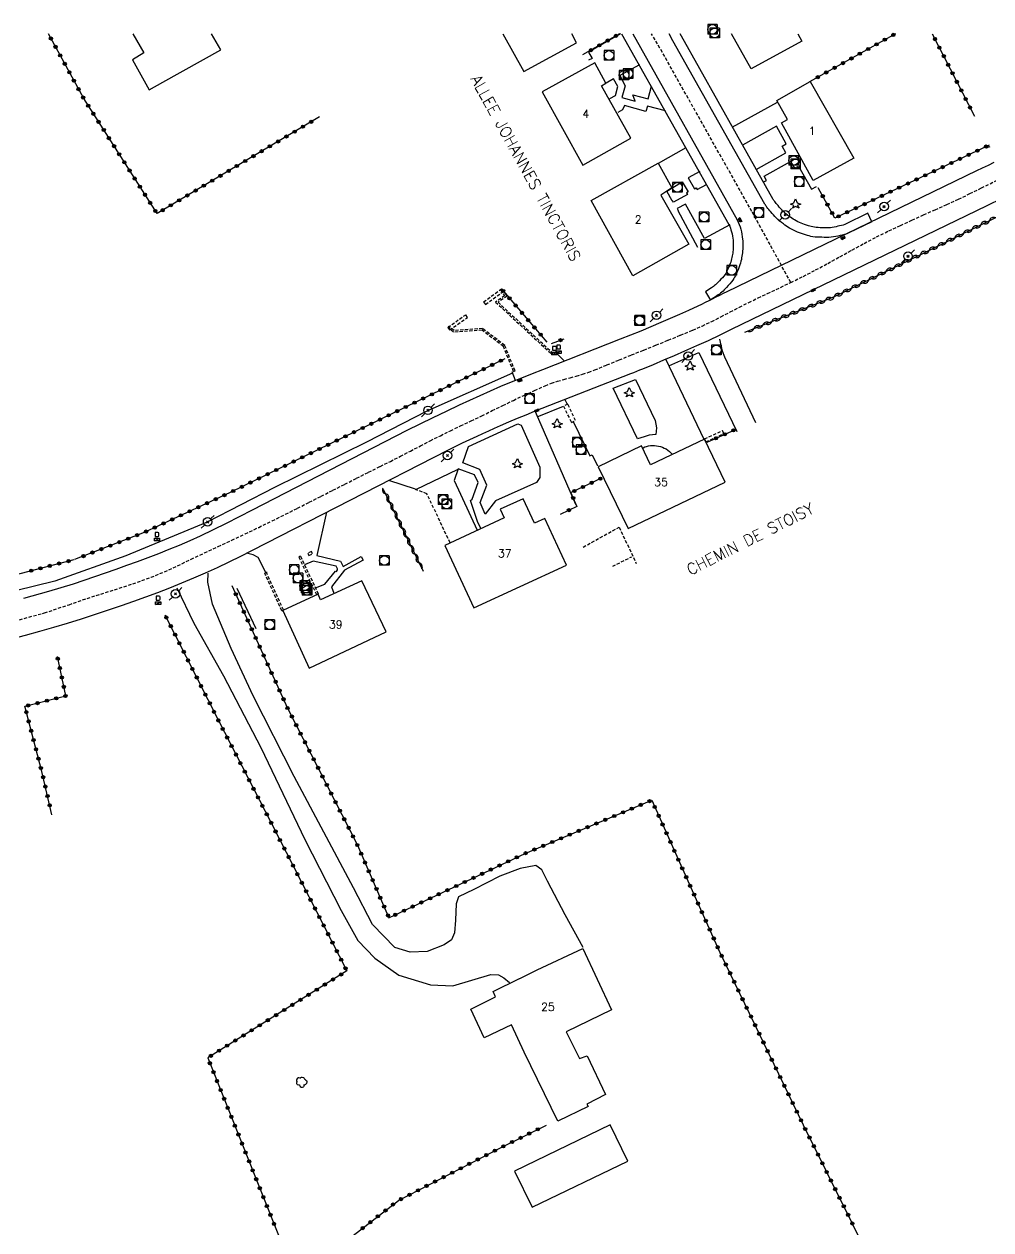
# Model space of a CAD drawing. Header units: millimetres. Extents: x 147000 to 148000, y 141000 to 142001.
# Drawn here: x 147104.3 to 147255.3, y 141813.2 to 142001.5 of the extents above; entities that cross this region are included whole.
import ezdxf
from ezdxf.enums import TextEntityAlignment as Align

# ---------------------------------------------------------------- set-up
doc = ezdxf.new("R2010")
doc.units = ezdxf.units.MM
doc.linetypes.add('DASHED', pattern=[0.75, 0.5, -0.25])
doc.layers.get('0').update_dxf_attribs({"linetype": 'CONTINUOUS'})
for name, color, linetype in [('W0001', 6, 'DASHED'), ('W0008', 7, 'CONTINUOUS'), ('W0014', 7, 'CONTINUOUS'), ('W0017', 7, 'CONTINUOUS'), ('W0101', 7, 'CONTINUOUS'), ('W0104', 1, 'CONTINUOUS'), ('W0112', 1, 'DASHED'), ('W0214', 2, 'CONTINUOUS'), ('W0300', 7, 'CONTINUOUS'), ('W0303', 7, 'CONTINUOUS'), ('W0310', 3, 'CONTINUOUS'), ('W0322', 7, 'CONTINUOUS'), ('W0323', 7, 'CONTINUOUS'), ('W0401', 7, 'CONTINUOUS'), ('W0420', 7, 'CONTINUOUS'), ('W0438', 7, 'CONTINUOUS'), ('W0473', 7, 'CONTINUOUS'), ('W0989', 7, 'CONTINUOUS'), ('W0991', 7, 'CONTINUOUS')]:
    doc.layers.add(name, color=color, linetype=linetype)
doc.styles.get("Standard").update_dxf_attribs({"font": 'romans.shx', "width": 0.85})

# ---------------------------------------------------------------- blocks, each defined once
blk = doc.blocks.new('T473')
for p, q in [((-0.166667, 0.166667), (0.166667, -0.166667)), ((-0.166667, -0.166667), (0.166667, 0.166667)), ((0.500001, 0.500001), (1.000002, 1.000002)), ((-1.000002, -1.000002), (-0.500001, -0.500001))]:
    blk.add_line(p, q)
blk.add_ellipse((0, 0), major_axis=(0.471405, 0.471405), ratio=1, start_param=5.4977871438, end_param=11.780972451)
blk = doc.blocks.new('T401')
for p, q in [((-0.3, 0.3), (0, 0.3)), ((-0.3, -0.25), (-0.3, 0.3)), ((-0.3, 0.15), (0, 0.15)), ((-0.3, 0), (0, 0)), ((0, 0.3), (0, -0.25)), ((-0.3, -0.15), (0, -0.15)), ((-0.3, -0.25), (-0.3, -0.3)), ((-0.3, -0.3), (0, -0.3)), ((0, -0.3), (0, -0.25))]:
    blk.add_line(p, q)
blk = doc.blocks.new('T420')
for p, q in [((0.75, 0.75), (-0.75, 0.75)), ((-0.75, 0.75), (-0.75, -0.75)), ((0.75, 0.75), (0.75, -0.75)), ((0.75, -0.75), (-0.75, -0.75))]:
    blk.add_line(p, q)
blk.add_ellipse((0, 0), major_axis=(-0.53, 0.53), ratio=1, start_param=3.926991, end_param=10.210176)
blk = doc.blocks.new('T303')
for p, q in [((-0.77, 0), (-0.28, 0.21)), ((-0.28, -0.21), (-0.77, 0)), ((-0.28, 0.21), (0, 0.83)), ((0, 0.83), (0.28, 0.21)), ((0.28, 0.21), (0.83, 0)), ((0.83, 0), (0.28, -0.21)), ((-0.49, -0.63), (-0.28, -0.21)), ((0, -0.35), (-0.49, -0.63)), ((0.56, -0.63), (0, -0.35)), ((0.28, -0.21), (0.56, -0.63))]:
    blk.add_line(p, q)
blk = doc.blocks.new('T438')
for p, q in [((-0.4, 0.2), (0.4, 0.2)), ((-0.4, -0.2), (-0.4, 0.2)), ((0.15, 1.1), (-0.3, 1.1)), ((-0.3, 1.1), (-0.3, 0.5)), ((-0.3, 0.5), (0.15, 0.5)), ((0.3, 0.65), (0.3, 0.95)), ((0.4, 0.2), (0.4, -0.2))]:
    blk.add_line(p, q)
at = {"flags": 128}
for points in [[(-0.4, -0.2), (0.4, 0.2)], [(0.4, -0.2), (-0.4, -0.2)]]:
    blk.add_lwpolyline(points, dxfattribs=at)
for centre, major_axis, start_param, end_param in [((0.15, 0.95), (0.106, -0.106), 0.785398, 2.356194), ((0.15, 0.65), (0.106, 0.106), 3.926991, 5.497787)]:
    blk.add_ellipse(centre, major_axis=major_axis, ratio=1, start_param=start_param, end_param=end_param)
blk = doc.blocks.new('t310o')
at = {"color": 0, "linetype": 'Continuous'}
for centre, start, end in [((-0.5, 0.38), 216.8699, 323.1304), ((0.5, -0.37), 36.8699, 143.1303)]:
    blk.add_arc(centre, 0.625, start, end, dxfattribs=at)
blk = doc.blocks.new('t323o')
at = {"color": 0, "linetype": 'Continuous'}
for radius in [0.25, 0.15]:
    blk.add_circle((0, 0), radius, dxfattribs=at)
blk = doc.blocks.new('t322o')
at = {"color": 0, "linetype": 'Continuous'}
for radius in [0.25, 0.15]:
    blk.add_circle((0, 0), radius, dxfattribs=at)
blk = doc.blocks.new('T300')
for p, q in [((-0.8, 0.51), (-0.86, 0.34)), ((-0.86, 0.34), (-0.86, 0.17)), ((-0.86, 0.17), (-0.74, 0.06)), ((-0.69, 0.63), (-0.8, 0.51)), ((-0.8, -0.06), (-0.74, 0.06)), ((-0.74, 0.06), (-0.69, 0.11)), ((-0.57, 0.69), (-0.69, 0.63)), ((-0.46, 0.69), (-0.57, 0.69)), ((-0.29, 0.63), (-0.46, 0.69)), ((-0.29, 0.63), (-0.17, 0.74)), ((-0.23, 0.57), (-0.29, 0.63)), ((-0.17, 0.74), (-0.06, 0.8)), ((-0.06, 0.8), (0.06, 0.8)), ((0.06, 0.8), (0.23, 0.74)), ((0.23, 0.74), (0.34, 0.63)), ((0.34, 0.63), (0.4, 0.51)), ((0.46, 0.46), (0.34, 0.46)), ((0.4, 0.51), (0.4, 0.46)), ((0.57, 0.4), (0.46, 0.46)), ((0.57, 0.4), (0.69, 0.29)), ((0.69, 0.29), (0.74, 0.17)), ((0.74, 0.06), (0.69, -0.17)), ((0.74, 0.17), (0.74, 0.06)), ((-0.8, -0.17), (-0.8, -0.06)), ((-0.8, -0.23), (-0.8, -0.17)), ((-0.74, -0.34), (-0.8, -0.23)), ((-0.69, -0.4), (-0.74, -0.34)), ((-0.51, -0.46), (-0.69, -0.4)), ((-0.4, -0.46), (-0.51, -0.46)), ((-0.4, -0.46), (-0.34, -0.46)), ((-0.34, -0.46), (-0.34, -0.4)), ((-0.34, -0.51), (-0.34, -0.46)), ((-0.29, -0.63), (-0.34, -0.51)), ((-0.17, -0.74), (-0.29, -0.63)), ((-0.06, -0.8), (-0.17, -0.74)), ((0.06, -0.8), (-0.06, -0.8)), ((0.17, -0.74), (0.06, -0.8)), ((0.23, -0.69), (0.17, -0.74)), ((0.29, -0.46), (0.23, -0.46)), ((0.29, -0.63), (0.23, -0.69)), ((0.46, -0.4), (0.29, -0.46)), ((0.34, -0.51), (0.29, -0.63)), ((0.34, -0.51), (0.34, -0.46)), ((0.57, -0.34), (0.46, -0.4)), ((0.63, -0.29), (0.57, -0.34)), ((0.69, -0.17), (0.63, -0.29))]:
    blk.add_line(p, q)

msp = doc.modelspace()

# ---------------------------------------------------------------- linework, layer by layer
at = {"layer": 'W0001'}
for points in [[(147224.02, 141961.16), (147217.95, 141972.25), (147203.58, 141997.76), (147202.26, 142000)], [(147224.02, 141961.16), (147225.97, 141962.11), (147227.89, 141963.11), (147229.79, 141964.13), (147231.69, 141965.18), (147233.58, 141966.22), (147235.48, 141967.26), (147237.4, 141968.26), (147239.34, 141969.22), (147241.14, 141970.07), (147242.95, 141970.89), (147244.77, 141971.71), (147246.58, 141972.52), (147248.4, 141973.34), (147250.21, 141974.17), (147252.01, 141975.03), (147253.8, 141975.91), (147257.01, 141977.51)], [(147103.57, 141908.5), (147107.47, 141909.57), (147111.31, 141910.84), (147113.43, 141911.58), (147115.57, 141912.28), (147117.71, 141912.96), (147119.86, 141913.65), (147121.99, 141914.36), (147124.12, 141915.13), (147126.21, 141915.98), (147128.27, 141916.92), (147130.37, 141917.93), (147132.48, 141918.93), (147134.6, 141919.93), (147136.71, 141920.92), (147138.83, 141921.91), (147140.94, 141922.92), (147143.04, 141923.94), (147145.13, 141924.98), (147146.98, 141925.91), (147148.83, 141926.85), (147150.67, 141927.78), (147152.52, 141928.72), (147154.37, 141929.66), (147156.22, 141930.59), (147158.07, 141931.52), (147159.92, 141932.44), (147161.49, 141933.22), (147163.05, 141934.02), (147164.61, 141934.83), (147166.17, 141935.63), (147167.73, 141936.44), (147169.3, 141937.23), (147170.87, 141938.01), (147172.46, 141938.76), (147174.11, 141939.55), (147175.76, 141940.34), (147177.41, 141941.15), (147179.05, 141941.95), (147180.7, 141942.75), (147182.35, 141943.53), (147184.02, 141944.3), (147185.69, 141945.04), (147186.64, 141945.41), (147187.6, 141945.73), (147188.57, 141946.02), (147189.55, 141946.28), (147190.53, 141946.54), (147191.5, 141946.82), (147192.46, 141947.13), (147193.41, 141947.5), (147195.32, 141948.28), (147197.23, 141949.06), (147199.14, 141949.84), (147201.06, 141950.61), (147202.97, 141951.37), (147204.89, 141952.15), (147206.8, 141952.93), (147208.71, 141953.71), (147210.2, 141954.36), (147211.67, 141955.06), (147213.12, 141955.8), (147214.57, 141956.55), (147216.01, 141957.3), (147217.46, 141958.04), (147218.92, 141958.75), (147220.4, 141959.42), (147224.02, 141961.16)]]:
    msp.add_lwpolyline(points, dxfattribs=at)
at = {"layer": 'W0008'}
for points in [[(147199.33, 142000), (147215.65, 141970.95), (147215.83, 141970.6), (147215.97, 141970.23), (147216.1, 141969.85), (147216.21, 141969.48), (147216.31, 141969.09), (147216.38, 141968.69), (147216.44, 141968.3), (147216.49, 141967.9), (147216.51, 141967.65), (147216.53, 141967.41), (147216.53, 141967.16), (147216.54, 141966.91), (147216.53, 141966.63), (147216.52, 141966.36), (147216.5, 141966.08), (147216.47, 141965.81), (147216.44, 141965.54), (147216.4, 141965.28), (147216.35, 141965.02), (147216.3, 141964.76), (147216.23, 141964.47), (147216.16, 141964.18), (147216.07, 141963.89), (147215.98, 141963.6), (147215.87, 141963.31), (147215.75, 141963.02), (147215.62, 141962.74), (147215.49, 141962.45), (147215.37, 141962.22), (147215.25, 141961.99), (147215.12, 141961.76), (147214.98, 141961.54), (147214.75, 141961.24), (147214.51, 141960.95), (147214.26, 141960.67), (147214, 141960.39), (147213.82, 141960.2), (147213.63, 141960.01), (147213.44, 141959.82), (147213.24, 141959.65), (147213.06, 141959.5), (147212.87, 141959.35), (147212.68, 141959.21), (147212.48, 141959.08), (147212.24, 141958.91), (147211.99, 141958.74), (147211.73, 141958.58), (147211.48, 141958.42)], [(147236.69, 141970.63), (147233.11, 141968.89), (147232.77, 141968.75), (147232.43, 141968.64), (147232.07, 141968.56), (147231.73, 141968.48), (147231.38, 141968.4), (147231.04, 141968.32), (147230.7, 141968.26), (147230.35, 141968.22), (147229.98, 141968.2), (147229.61, 141968.19), (147229.23, 141968.2), (147228.86, 141968.21), (147228.51, 141968.22), (147228.16, 141968.22), (147227.81, 141968.25), (147227.46, 141968.29), (147227.17, 141968.35), (147226.89, 141968.42), (147226.61, 141968.5), (147226.33, 141968.59), (147226.01, 141968.69), (147225.69, 141968.79), (147225.37, 141968.91), (147225.05, 141969.03), (147224.74, 141969.16), (147224.43, 141969.31), (147224.13, 141969.46), (147223.83, 141969.63), (147223.58, 141969.78), (147223.34, 141969.94), (147223.1, 141970.11), (147222.86, 141970.29), (147222.57, 141970.51), (147222.29, 141970.75), (147222.02, 141970.99), (147221.75, 141971.24), (147221.53, 141971.47), (147221.31, 141971.7), (147221.1, 141971.94), (147220.89, 141972.18), (147220.74, 141972.36), (147220.59, 141972.54), (147220.44, 141972.73), (147220.29, 141972.92), (147220.21, 141973.04), (147220.13, 141973.15), (147220.06, 141973.28), (147219.98, 141973.4), (147205.62, 141998.9), (147205.01, 142000)], [(147255.75, 141979.89), (147254.84, 141979.44), (147253.92, 141979.01), (147253.01, 141978.57), (147214.04, 141959.7), (147213.47, 141959.42), (147212.9, 141959.14), (147212.34, 141958.85), (147211.77, 141958.57), (147211.2, 141958.29), (147210.63, 141958.01), (147210.06, 141957.73), (147209.49, 141957.46), (147208.06, 141956.8), (147206.63, 141956.16), (147205.19, 141955.53), (147203.75, 141954.9), (147202.17, 141954.23), (147200.58, 141953.57), (147198.98, 141952.93), (147197.38, 141952.29), (147185.26, 141947.53), (147183.61, 141946.88), (147181.97, 141946.24), (147180.33, 141945.58), (147178.7, 141944.9), (147177.07, 141944.2), (147175.45, 141943.47), (147173.83, 141942.73), (147172.22, 141941.98), (147170.18, 141941.01), (147168.14, 141940.04), (147166.1, 141939.04), (147164.08, 141938.02), (147139.89, 141925.62), (147137.87, 141924.58), (147135.85, 141923.54), (147133.82, 141922.52), (147131.77, 141921.54), (147130.16, 141920.81), (147128.53, 141920.11), (147126.9, 141919.44), (147125.26, 141918.78), (147123.6, 141918.14), (147121.94, 141917.53), (147120.27, 141916.94), (147118.6, 141916.35), (147116.94, 141915.76), (147115.29, 141915.17), (147113.62, 141914.6), (147111.94, 141914.07), (147108.08, 141912.91), (147104.19, 141911.83)], [(147256.96, 141974.25), (147254.66, 141973.15), (147214.73, 141953.79), (147212.92, 141952.92), (147211.1, 141952.07), (147209.28, 141951.24), (147207.44, 141950.42), (147205.81, 141949.7), (147204.17, 141949.01), (147202.52, 141948.32), (147200.87, 141947.64), (147200.4, 141947.44), (147199.94, 141947.25), (147199.47, 141947.07), (147199, 141946.88), (147183.97, 141940.99), (147182.63, 141940.46), (147181.29, 141939.91), (147179.96, 141939.35), (147178.64, 141938.77), (147177.72, 141938.37), (147176.81, 141937.96), (147175.9, 141937.54), (147175, 141937.12), (147173.85, 141936.58), (147172.69, 141936.05), (147171.54, 141935.5), (147170.41, 141934.93), (147139.89, 141919.31), (147138.08, 141918.39), (147136.26, 141917.49), (147134.43, 141916.61), (147132.58, 141915.76), (147130.73, 141914.96), (147128.87, 141914.19), (147127, 141913.44), (147125.12, 141912.71), (147123.24, 141912.01), (147121.35, 141911.33), (147119.45, 141910.66), (147117.55, 141910.02), (147115.39, 141909.3), (147113.22, 141908.6), (147111.04, 141907.92), (147108.86, 141907.26), (147106.67, 141906.64), (147104.47, 141906.04), (147102.27, 141905.47)]]:
    msp.add_lwpolyline(points, dxfattribs=at)
at = {"layer": 'W0014'}
for points in [[(147197.44, 142000), (147192.42, 141997.14), (147193.03, 141996.14), (147192.45, 141995.88)], [(147197.61, 142000), (147214.34, 141970.22), (147214.48, 141969.94), (147214.59, 141969.66), (147214.68, 141969.37), (147214.76, 141969.07), (147214.85, 141968.74), (147214.91, 141968.41), (147214.96, 141968.07), (147215, 141967.74), (147215.02, 141967.53), (147215.03, 141967.33), (147215.04, 141967.12), (147215.04, 141966.92), (147215.03, 141966.68), (147215.02, 141966.44), (147215.01, 141966.21), (147214.98, 141965.97), (147214.95, 141965.75), (147214.92, 141965.53), (147214.88, 141965.3), (147214.83, 141965.08), (147214.78, 141964.83), (147214.71, 141964.58), (147214.64, 141964.34), (147214.56, 141964.1), (147214.47, 141963.85), (147214.37, 141963.6), (147214.26, 141963.36), (147214.14, 141963.12), (147214.05, 141962.93), (147213.96, 141962.75), (147213.86, 141962.57), (147213.75, 141962.4), (147213.55, 141962.14), (147213.34, 141961.89), (147213.12, 141961.65), (147212.9, 141961.41), (147212.75, 141961.25), (147212.59, 141961.09), (147212.43, 141960.93), (147212.27, 141960.79), (147212.11, 141960.66), (147211.95, 141960.54), (147211.79, 141960.42), (147211.62, 141960.31), (147211.4, 141960.15), (147211.17, 141960), (147210.93, 141959.85), (147210.7, 141959.7)], [(147236.03, 141971.98), (147232.45, 141970.23), (147232.19, 141970.13), (147231.92, 141970.05), (147231.65, 141969.99), (147231.38, 141969.93), (147231.09, 141969.87), (147230.79, 141969.8), (147230.5, 141969.75), (147230.2, 141969.71), (147229.88, 141969.69), (147229.55, 141969.69), (147229.23, 141969.7), (147228.9, 141969.71), (147228.6, 141969.71), (147228.3, 141969.72), (147228, 141969.73), (147227.7, 141969.77), (147227.46, 141969.82), (147227.23, 141969.88), (147227, 141969.95), (147226.77, 141970.02), (147226.48, 141970.11), (147226.19, 141970.2), (147225.91, 141970.3), (147225.63, 141970.41), (147225.36, 141970.53), (147225.1, 141970.65), (147224.84, 141970.79), (147224.59, 141970.93), (147224.38, 141971.05), (147224.17, 141971.19), (147223.97, 141971.33), (147223.77, 141971.48), (147223.52, 141971.68), (147223.27, 141971.88), (147223.03, 141972.09), (147222.8, 141972.31), (147222.6, 141972.52), (147222.4, 141972.73), (147222.22, 141972.94), (147222.03, 141973.16), (147221.9, 141973.32), (147221.76, 141973.47), (147221.63, 141973.63), (147221.51, 141973.8), (147221.45, 141973.88), (147221.39, 141973.96), (147221.34, 141974.05), (147221.29, 141974.13), (147206.93, 141999.64), (147206.73, 142000)], [(147200.42, 141995.13), (147197.31, 141993.45), (147198.16, 141991.88), (147197.64, 141990.02), (147199.7, 141989.49), (147199.35, 141990.44), (147201.77, 141989.84), (147202.28, 141991.8)], [(147195.76, 141989.86), (147196.64, 141990.34), (147196.99, 141991.77), (147196.36, 141992.93), (147195.19, 141992.28)], [(147204.45, 141987.95), (147201.64, 141988.71), (147201.39, 141987.85), (147198.03, 141988.77), (147197.76, 141988.1), (147197, 141987.69)], [(147214.89, 141985.39), (147221.94, 141989.3)], [(147218.63, 141978.78), (147223.24, 141981.38), (147222.66, 141982.44), (147223.29, 141982.78), (147221.77, 141985.56), (147216.46, 141982.59)], [(147203.34, 141979.78), (147207.66, 141982.22)], [(147209.81, 141978.48), (147208.02, 141977.48), (147208.96, 141975.77), (147209.27, 141975.92), (147209.42, 141975.68), (147210.88, 141976.48)], [(147219.73, 141976.81), (147220.23, 141977.1), (147219.87, 141977.74), (147223.97, 141980.04), (147224.61, 141978.99), (147225.24, 141979.32), (147227.26, 141975.71), (147228.05, 141976.13)], [(147214.48, 141970.15), (147210.55, 141968.02), (147207.6, 141973.4), (147206.29, 141972.69), (147206.45, 141972.4), (147206.39, 141972.37), (147209.46, 141966.69)], [(147236.69, 141970.63), (147236.03, 141971.98)], [(147210.7, 141959.7), (147211.48, 141958.42)], [(147218.55, 141939.22), (147213.73, 141949.47), (147213.38, 141950.45), (147212.93, 141952.3)], [(147187.55, 141950.01), (147188.67, 141948.89)], [(147204.99, 141948.14), (147209.68, 141950.21), (147215.58, 141937.89)], [(147204.5, 141949.15), (147210.45, 141936.68)], [(147181.02, 141945.87), (147180.49, 141947.18)], [(147188.76, 141942.9), (147189.12, 141942.15)], [(147184.09, 141941.03), (147190.39, 141926.56)], [(147184.42, 141940.16), (147188.51, 141941.83)], [(147190.04, 141939.44), (147192.64, 141934.11), (147193, 141934.25), (147193.83, 141932.51)], [(147165.48, 141928.84), (147172.08, 141932.02)], [(147175.61, 141922.8), (147175.16, 141923.68), (147174.01, 141927.12), (147174.25, 141927.3), (147175.19, 141929.9), (147174.61, 141931.13), (147172.08, 141932.05), (147171.46, 141930.25), (147175.04, 141922.47)], [(147165.44, 141928.86), (147161.23, 141930.25)], [(147151.53, 141925.29), (147150.01, 141918.54), (147153.68, 141917.62), (147154.12, 141916.83), (147156.95, 141918.36), (147157.23, 141917.79), (147154.35, 141916.21), (147152.3, 141913.61), (147152.64, 141912.63)], [(147142.26, 141915.88), (147142.03, 141915.88), (147140.82, 141918.19), (147140.07, 141918.64), (147139.04, 141918.9)], [(147149.8, 141913.46), (147151.23, 141914.05), (147152.9, 141916.08), (147153.07, 141916.05), (147153.21, 141916.29), (147153.24, 141916.44), (147153.05, 141916.84), (147149.42, 141917.65), (147148.06, 141917.08)], [(147140.53, 141907.07), (147137.55, 141913.36)]]:
    msp.add_lwpolyline(points, dxfattribs=at)
for points in [[(147204.66, 141975.44), (147207.08, 141976.88), (147208.02, 141975.31), (147207.73, 141975.15), (147207.88, 141974.88), (147205.7, 141973.68), (147205.56, 141973.92), (147205.48, 141973.89)], [(147199.79, 141946.01), (147202.86, 141939.6), (147203.06, 141938.47), (147202.96, 141937.4), (147201.89, 141937.32), (147201.11, 141937.08), (147200.09, 141936.75), (147196.29, 141944.66)], [(147181.42, 141939.09), (147181.93, 141938.87), (147184.85, 141932.32), (147184.84, 141930.71), (147184.32, 141929.93), (147177.91, 141927.05), (147176.31, 141924.97), (147175.49, 141926.82), (147176.58, 141929.51), (147175.47, 141931.95), (147172.82, 141933), (147173.71, 141935.55)]]:
    msp.add_lwpolyline(points, close=True, dxfattribs=at)
at = {"layer": 'W0017'}
for points in [[(147191.58, 141857.34), (147188.79, 141862.43), (147186.02, 141867.65), (147185.13, 141869.44), (147184.22, 141870.12), (147181.74, 141869.67), (147178.58, 141868.44), (147174.52, 141866.36), (147172.13, 141865.24), (147171.75, 141864.12), (147171.64, 141861.6), (147171.52, 141859.63), (147171.03, 141858.52), (147169.9, 141857.71), (147167.23, 141856.71), (147164.56, 141856.6), (147162.21, 141857.33), (147158.68, 141860.92), (147155.71, 141866.65), (147146.44, 141884.03), (147140.07, 141896.63), (147136.64, 141904), (147133.69, 141910.94), (147132.99, 141914.36), (147133.06, 141915.79)], [(147128.15, 141913.49), (147130.81, 141907.96), (147135.42, 141899.73), (147141.24, 141888.55), (147148.15, 141874.17), (147153.79, 141863.09), (147156.41, 141858.42), (147159.05, 141855.65), (147162.83, 141852.99), (147167.74, 141851.46), (147171.23, 141851.33), (147177.19, 141853.11), (147178.4, 141853.07), (147179.22, 141852.59), (147180.12, 141851.83)]]:
    msp.add_lwpolyline(points, dxfattribs=at)
at = {"layer": 'W0101'}
for points in [[(147121.28, 142000), (147122.97, 141996.99), (147121.23, 141995.94), (147123.84, 141991.26), (147125.96, 141992.42), (147135, 141997.48)], [(147135, 141997.48), (147133.55, 142000)], [(147179.07, 142000), (147182.33, 141994.11), (147190.58, 141998.58)], [(147190.58, 141998.58), (147189.81, 142000)], [(147225.73, 141998.85), (147217.84, 141994.5), (147214.76, 142000)], [(147225.1, 142000), (147225.73, 141998.85)], [(147200.96, 141935.36), (147201.23, 141935.48), (147201.51, 141935.57), (147201.8, 141935.63), (147202.09, 141935.68), (147202.41, 141935.7), (147202.73, 141935.7), (147203.05, 141935.67), (147203.37, 141935.62), (147203.68, 141935.54), (147203.98, 141935.44), (147204.27, 141935.31), (147204.56, 141935.16), (147204.82, 141934.99), (147205.07, 141934.79), (147205.31, 141934.58), (147205.52, 141934.34)]]:
    msp.add_lwpolyline(points, dxfattribs=at)
for points in [[(147191.56, 141979.5), (147199.03, 141983.67), (147194.46, 141991.88), (147195.14, 141992.28), (147193.41, 141995.44), (147185.18, 141990.93)], [(147227.53, 141977.08), (147222.55, 141986.06), (147223.49, 141986.6), (147221.84, 141989.59), (147227.03, 141992.55), (147233.85, 141980.59)], [(147192.83, 141973.95), (147203.3, 141979.77), (147205.43, 141975.93), (147203.74, 141974.8), (147208.1, 141967.12), (147199.38, 141962.18)], [(147213.79, 141929.95), (147210.57, 141936.7), (147202.12, 141932.69), (147200.7, 141935.66), (147193.93, 141932.36), (147198.63, 141922.73)], [(147188.98, 141917.04), (147185.62, 141924.32), (147183.98, 141923.58), (147182.23, 141927.37), (147178.62, 141925.74), (147179.27, 141924.39), (147170, 141920.08), (147174.53, 141910.35)], [(147160.81, 141906.6), (147157.05, 141914.58), (147150.59, 141911.6), (147150.2, 141912.49), (147144.67, 141909.95), (147148.8, 141900.93)], [(147187.62, 141830.2), (147182.4, 141840.96), (147180.41, 141845.23), (147176.15, 141843.19), (147174.06, 141847.7), (147177.92, 141849.6), (147177.52, 141850.42), (147181.64, 141852.46), (147181.72, 141852.45), (147184.44, 141853.81), (147191.55, 141857.17), (147196.04, 141847.59), (147188.93, 141844.17), (147191.03, 141839.97), (147192.22, 141840.38), (147195.09, 141834.37), (147192.19, 141832.87), (147192.37, 141832.51)]]:
    msp.add_lwpolyline(points, close=True, dxfattribs=at)
at = {"layer": 'W0104'}
msp.add_lwpolyline([(147183.62, 141816.75), (147198.56, 141823.97), (147195.83, 141829.62), (147180.89, 141822.4)], close=True, dxfattribs=at)
at = {"layer": 'W0112'}
for points in [[(147176.04, 141958.12), (147178.83, 141960.15)], [(147176.34, 141957.72), (147179.12, 141959.75)], [(147178.67, 141959.99), (147179.35, 141959.1), (147177.91, 141958.09), (147186.69, 141949.96)], [(147178.87, 141960.15), (147179.71, 141959.04), (147178.31, 141958.06), (147186.86, 141950.14)], [(147178.67, 141959.99), (147178.87, 141960.15)], [(147179.12, 141959.75), (147178.83, 141960.15)], [(147176.04, 141958.12), (147176.34, 141957.72)], [(147170.47, 141954.15), (147173.25, 141956.12)], [(147170.75, 141953.74), (147173.54, 141955.71)], [(147173.54, 141955.71), (147173.25, 141956.12)], [(147170.62, 141954.31), (147170.46, 141954.12)], [(147180.73, 141947.25), (147179.14, 141951.18), (147175.8, 141953.7), (147171.35, 141953.39), (147170.46, 141954.12)], [(147170.47, 141954.15), (147170.75, 141953.74)], [(147180.96, 141947.35), (147179.34, 141951.34), (147175.88, 141953.96), (147171.43, 141953.64), (147170.62, 141954.31)], [(147186.86, 141950.14), (147186.69, 141949.96)], [(147180.73, 141947.25), (147180.96, 141947.35)], [(147210.57, 141936.73), (147213.38, 141938.04)], [(147210.78, 141936.28), (147213.59, 141937.59)], [(147213.59, 141937.59), (147213.38, 141938.04)], [(147210.57, 141936.73), (147210.78, 141936.28)], [(147170.81, 141920.52), (147167.2, 141928.17), (147165.42, 141928.83)], [(147191.6, 141919.84), (147197.22, 141922.95)], [(147197.22, 141922.95), (147199.9, 141917.25)], [(147147.44, 141918.42), (147147.17, 141918.29)], [(147147.17, 141918.29), (147149.95, 141912.42)], [(147147.44, 141918.42), (147150.22, 141912.55)], [(147196.21, 141916.84), (147199.19, 141918.34)], [(147142.14, 141915.89), (147141.87, 141915.77)], [(147144.54, 141909.89), (147141.87, 141915.77)], [(147144.81, 141910.02), (147142.14, 141915.89)], [(147149.95, 141912.42), (147150.22, 141912.55)], [(147144.54, 141909.89), (147144.81, 141910.02)]]:
    msp.add_lwpolyline(points, dxfattribs=at)
for points in [[(147189.18, 141942.18), (147188.53, 141941.86), (147189.76, 141939.28), (147190.42, 141939.59)], [(147148.76, 141918.52), (147149.32, 141918.79), (147149.15, 141919.14), (147148.6, 141918.88)]]:
    msp.add_lwpolyline(points, close=True, dxfattribs=at)
at = {"layer": 'W0214'}
msp.add_lwpolyline([(147180.54, 141947.02), (147167.21, 141941.08), (147157.74, 141936.22), (147143.41, 141929.14), (147132.89, 141923.75), (147120.17, 141918.46), (147109.07, 141914.54), (147091, 141910.09), (147082.28, 141908.49)], dxfattribs=at)
at = {"layer": 'W0310'}
for points in [[(147216.87, 141953.4), (147230.77, 141958.9), (147244.83, 141965.78), (147253.6, 141970.11), (147263.76, 141975.04)], [(147166.65, 141916.02), (147160.44, 141928.82)]]:
    msp.add_lwpolyline(points, dxfattribs=at)
at = {"layer": 'W0322'}
msp.add_lwpolyline([(147087.97, 141911.68), (147112.13, 141917.88)], dxfattribs=at)
at = {"layer": 'W0323'}
for points in [[(147150.42, 141987.01), (147141.06, 141981.46), (147125.05, 141971.92), (147113.6, 141989.87), (147108.08, 142000)], [(147197.29, 142000), (147191.52, 141996.68)], [(147240.37, 142000), (147226.94, 141992.48)], [(147246.12, 142000), (147252.69, 141987.14)], [(147254.98, 141982.59), (147230.92, 141971.22), (147228.29, 141975.93)], [(147254.66, 141982.23), (147255.15, 141982.41)], [(147178.83, 141960.15), (147185.95, 141951.86)], [(147186.65, 141951.65), (147188.62, 141952.35)], [(147179.35, 141949.23), (147136.46, 141928.36), (147123.04, 141922.12), (147112.17, 141917.89)], [(147210.97, 141936.21), (147215.28, 141938.16)], [(147190.67, 141926.14), (147189.68, 141928.34), (147194.52, 141930.63)], [(147190.62, 141926.19), (147188.01, 141924.95)], [(147136.74, 141913.83), (147145.44, 141894.69), (147156.35, 141873.3), (147161.27, 141861.96), (147182.63, 141872.05), (147202.3, 141880.3), (147212.96, 141856.55), (147225.97, 141829.61), (147237.33, 141806.8)], [(147126.29, 141909.28), (147134.63, 141892.76), (147142.88, 141876.77), (147154.7, 141853.67), (147132.97, 141840.1), (147146.79, 141805.46), (147162.75, 141817.82), (147178.88, 141826.15), (147185.87, 141829.59)], [(147108.63, 141878.05), (147107.06, 141884.78), (147104.39, 141894.98), (147110.8, 141896.61), (147109.48, 141902.76)]]:
    msp.add_lwpolyline(points, dxfattribs=at)

# ---------------------------------------------------------------- block references
at = {"layer": 'W0300'}
msp.add_blockref('T300', (147147.68, 141836.27), dxfattribs=at)
at = {"layer": 'W0303'}
for p in [(147224.76, 141973.38), (147208.29, 141948.08), (147198.79, 141943.92), (147187.53, 141939.08), (147181.32, 141932.83)]:
    msp.add_blockref('T303', p, dxfattribs=at)
at = {"layer": 'W0310'}
for p, rotation in [((147253.71, 141970.16), 25.88863783922012), ((147255.06, 141970.81), 25.88863783922012), ((147249.67, 141968.17), 26.22980816708241), ((147251.02, 141968.83), 26.22980816708241), ((147252.36, 141969.49), 26.22980816708241), ((147246.98, 141966.84), 26.22980816708241), ((147248.32, 141967.51), 26.22980816708241), ((147242.94, 141964.86), 26.0771745731285), ((147244.29, 141965.52), 26.0771745731285), ((147245.63, 141966.18), 26.22980816708241), ((147238.9, 141962.88), 26.0771745731285), ((147240.24, 141963.54), 26.0771745731285), ((147241.59, 141964.2), 26.0771745731285), ((147234.86, 141960.9), 26.0771745731285), ((147236.2, 141961.56), 26.0771745731285), ((147237.55, 141962.22), 26.0771745731285), ((147230.81, 141958.92), 26.0771745731285), ((147232.16, 141959.58), 26.0771745731285), ((147233.51, 141960.24), 26.0771745731285), ((147226.63, 141957.26), 21.6142411397595), ((147228.03, 141957.82), 21.6142411397595), ((147229.42, 141958.37), 21.6142411397595), ((147221.05, 141955.05), 21.6142411397595), ((147222.45, 141955.61), 21.6142411397595), ((147223.84, 141956.16), 21.6142411397595), ((147225.24, 141956.71), 21.6142411397595), ((147218.26, 141953.95), 21.6142411397595), ((147219.66, 141954.5), 21.6142411397595), ((147160.76, 141928.16), 115.8642699042368), ((147161.41, 141926.81), 115.8642699042368), ((147162.07, 141925.47), 115.8642699042368), ((147162.72, 141924.12), 115.8642699042368), ((147163.38, 141922.77), 115.8642699042368), ((147164.03, 141921.42), 115.8642699042368), ((147164.68, 141920.07), 115.8642699042368), ((147165.34, 141918.72), 115.8642699042368), ((147165.99, 141917.37), 115.8642699042368)]:
    msp.add_blockref('t310o', p, dxfattribs=dict(at, rotation=rotation))
at = {"layer": 'W0322', "rotation": 14.40233680174698}
for p in [(147105.41, 141916.16), (147106.86, 141916.53), (147108.31, 141916.9), (147109.76, 141917.28), (147111.22, 141917.65)]:
    msp.add_blockref('t322o', p, dxfattribs=at)
at = {"layer": 'W0323'}
for p, rotation in [((147108.48, 141999.25), 118.5963893514036), ((147195.43, 141998.93), 209.9139367115079), ((147196.73, 141999.67), 209.9139367115079), ((147238.72, 141999.08), 209.2516585549929), ((147240.03, 141999.81), 209.2516585549929), ((147246.55, 141999.16), 297.0711053203714), ((147109.2, 141997.94), 118.5963893514036), ((147192.83, 141997.43), 209.9139367115079), ((147194.13, 141998.18), 209.9139367115079), ((147234.8, 141996.88), 209.2516585549929), ((147236.11, 141997.61), 209.2516585549929), ((147237.41, 141998.34), 209.2516585549929), ((147247.23, 141997.82), 297.0711053203714), ((147109.92, 141996.62), 118.5963893514036), ((147110.64, 141995.3), 118.5963893514036), ((147232.18, 141995.41), 209.2516585549929), ((147233.49, 141996.14), 209.2516585549929), ((147247.92, 141996.49), 297.0711053203714), ((147248.6, 141995.15), 297.0711053203714), ((147111.36, 141993.98), 118.5963893514036), ((147228.25, 141993.21), 209.2516585549929), ((147229.56, 141993.95), 209.2516585549929), ((147230.87, 141994.68), 209.2516585549929), ((147249.28, 141993.82), 297.0711053203714), ((147112.07, 141992.67), 118.5963893514036), ((147112.79, 141991.35), 118.5963893514036), ((147249.96, 141992.48), 297.0711053203714), ((147250.65, 141991.15), 297.0711053203714), ((147113.51, 141990.03), 118.5963893514036), ((147251.33, 141989.81), 297.0711053203714), ((147114.31, 141988.76), 122.5230152597568), ((147115.11, 141987.5), 122.5230152597568), ((147252.01, 141988.48), 297.0711053203714), ((147115.92, 141986.23), 122.5230152597568), ((147147.84, 141985.48), 210.6560330291623), ((147149.13, 141986.24), 210.6560330291623), ((147116.73, 141984.97), 122.5230152597568), ((147117.53, 141983.7), 122.5230152597568), ((147145.26, 141983.95), 210.6560330291623), ((147146.55, 141984.71), 210.6560330291623), ((147118.34, 141982.44), 122.5230152597568), ((147142.68, 141982.42), 210.6560330291623), ((147143.97, 141983.18), 210.6560330291623), ((147253.17, 141981.74), 205.308989986776), ((147254.52, 141982.38), 205.308989986776), ((147119.14, 141981.17), 122.5230152597568), ((147119.95, 141979.91), 122.5230152597568), ((147138.81, 141980.12), 210.7760543151023), ((147140.1, 141980.89), 210.7760543151023), ((147141.39, 141981.65), 210.6560330291623), ((147249.1, 141979.81), 205.308989986776), ((147250.45, 141980.46), 205.308989986776), ((147251.81, 141981.1), 205.308989986776), ((147120.76, 141978.64), 122.5230152597568), ((147136.24, 141978.58), 210.7760543151023), ((147137.52, 141979.35), 210.7760543151023), ((147246.39, 141978.53), 205.308989986776), ((147247.74, 141979.17), 205.308989986776), ((147121.56, 141977.38), 122.5230152597568), ((147122.37, 141976.11), 122.5230152597568), ((147132.37, 141976.28), 210.7760543151023), ((147133.66, 141977.05), 210.7760543151023), ((147134.95, 141977.82), 210.7760543151023), ((147242.32, 141976.61), 205.308989986776), ((147243.67, 141977.25), 205.308989986776), ((147245.03, 141977.89), 205.308989986776), ((147123.18, 141974.85), 122.5230152597568), ((147129.79, 141974.75), 210.7760543151023), ((147131.08, 141975.51), 210.7760543151023), ((147229.02, 141974.62), 119.2340072491116), ((147238.25, 141974.68), 205.308989986776), ((147239.61, 141975.33), 205.308989986776), ((147240.96, 141975.97), 205.308989986776), ((147123.98, 141973.59), 122.5230152597568), ((147124.79, 141972.32), 122.5230152597568), ((147125.93, 141972.44), 210.7760543151023), ((147127.21, 141973.21), 210.7760543151023), ((147128.5, 141973.98), 210.7760543151023), ((147229.75, 141973.31), 119.2340072491116), ((147234.18, 141972.76), 205.308989986776), ((147235.54, 141973.4), 205.308989986776), ((147236.89, 141974.04), 205.308989986776), ((147230.49, 141972), 119.2340072491116), ((147231.47, 141971.48), 205.308989986776), ((147232.83, 141972.12), 205.308989986776), ((147179.11, 141959.83), 310.6285908040067), ((147180.08, 141958.69), 310.6285908040067), ((147181.06, 141957.55), 310.6285908040067), ((147182.04, 141956.41), 310.6285908040067), ((147183.01, 141955.28), 310.6285908040067), ((147183.99, 141954.14), 310.6285908040067), ((147184.97, 141953), 310.6285908040067), ((147188.06, 141952.15), 19.57484104999212), ((147177.4, 141948.29), 205.9515213085131), ((147178.75, 141948.94), 205.9515213085131), ((147173.35, 141946.32), 205.9515213085131), ((147174.7, 141946.97), 205.9515213085131), ((147176.05, 141947.63), 205.9515213085131), ((147169.31, 141944.35), 205.9515213085131), ((147170.66, 141945.01), 205.9515213085131), ((147172.01, 141945.66), 205.9515213085131), ((147165.26, 141942.38), 205.9515213085131), ((147166.61, 141943.04), 205.9515213085131), ((147167.96, 141943.69), 205.9515213085131), ((147161.22, 141940.41), 205.9515213085131), ((147162.56, 141941.07), 205.9515213085131), ((147163.91, 141941.72), 205.9515213085131), ((147157.17, 141938.44), 205.9515213085131), ((147158.52, 141939.1), 205.9515213085131), ((147159.87, 141939.75), 205.9515213085131), ((147154.47, 141937.13), 205.9515213085131), ((147155.82, 141937.78), 205.9515213085131), ((147212.34, 141936.83), 24.32345487848786), ((147213.71, 141937.45), 24.32345487848786), ((147215.07, 141938.07), 24.32345487848786), ((147150.43, 141935.16), 205.9515213085131), ((147151.77, 141935.82), 205.9515213085131), ((147153.12, 141936.47), 205.9515213085131), ((147146.38, 141933.19), 205.9515213085131), ((147147.73, 141933.85), 205.9515213085131), ((147149.08, 141934.5), 205.9515213085131), ((147142.33, 141931.22), 205.9515213085131), ((147143.68, 141931.88), 205.9515213085131), ((147145.03, 141932.53), 205.9515213085131), ((147138.29, 141929.25), 205.9515213085131), ((147139.64, 141929.91), 205.9515213085131), ((147140.98, 141930.56), 205.9515213085131), ((147191.57, 141929.23), 25.3741516495575), ((147192.93, 141929.88), 25.3741516495575), ((147194.28, 141930.52), 25.3741516495575), ((147134.22, 141927.32), 204.9427625197552), ((147135.58, 141927.95), 204.9427625197552), ((147136.94, 141928.59), 205.9515213085131), ((147190.05, 141927.51), 114.0131675634974), ((147190.22, 141928.59), 25.3741516495575), ((147130.14, 141925.42), 204.9427625197552), ((147131.5, 141926.06), 204.9427625197552), ((147132.86, 141926.69), 204.9427625197552), ((147189.37, 141925.6), 205.4462739483325), ((147126.06, 141923.53), 204.9427625197552), ((147127.42, 141924.16), 204.9427625197552), ((147128.78, 141924.79), 204.9427625197552), ((147121.95, 141921.7), 201.2652517537511), ((147123.34, 141922.26), 204.9427625197552), ((147124.7, 141922.89), 204.9427625197552), ((147117.76, 141920.07), 201.2652517537511), ((147119.16, 141920.61), 201.2652517537511), ((147120.55, 141921.15), 201.2652517537511), ((147113.56, 141918.43), 201.2652517537511), ((147114.96, 141918.98), 201.2652517537511), ((147116.36, 141919.52), 201.2652517537511), ((147137.36, 141912.47), 294.4306486953884), ((147137.98, 141911.1), 294.4306486953884), ((147126.51, 141908.84), 296.7948810205845), ((147138.6, 141909.73), 294.4306486953884), ((147139.22, 141908.37), 294.4306486953884), ((147127.19, 141907.5), 296.7948810205845), ((147139.84, 141907), 294.4306486953884), ((147127.87, 141906.16), 296.7948810205845), ((147128.54, 141904.82), 296.7948810205845), ((147140.46, 141905.64), 294.4306486953884), ((147129.22, 141903.48), 296.7948810205845), ((147141.08, 141904.27), 294.4306486953884), ((147141.7, 141902.91), 294.4306486953884), ((147109.55, 141902.41), 102.1627401498109), ((147109.87, 141900.95), 102.1627401498109), ((147129.89, 141902.14), 296.7948810205845), ((147130.57, 141900.8), 296.7948810205845), ((147142.32, 141901.54), 294.4306486953884), ((147110.18, 141899.48), 102.1627401498109), ((147131.25, 141899.47), 296.7948810205845), ((147142.94, 141900.18), 294.4306486953884), ((147110.5, 141898.01), 102.1627401498109), ((147131.92, 141898.13), 296.7948810205845), ((147143.57, 141898.81), 294.4306486953884), ((147144.19, 141897.44), 294.4306486953884), ((147104.93, 141895.11), 14.27575360018713), ((147106.38, 141895.48), 14.27575360018713), ((147107.84, 141895.85), 14.27575360018713), ((147109.29, 141896.22), 14.27575360018713), ((147110.74, 141896.59), 14.27575360018713), ((147132.6, 141896.79), 296.7948810205845), ((147133.28, 141895.45), 296.7948810205845), ((147144.81, 141896.08), 294.4306486953884), ((147104.63, 141894.06), 104.6716360778323), ((147133.95, 141894.11), 296.7948810205845), ((147145.43, 141894.71), 294.4306486953884), ((147146.11, 141893.38), 297.0302097538784), ((147105.01, 141892.61), 104.6716360778323), ((147134.63, 141892.77), 296.7948810205845), ((147135.31, 141891.44), 297.2628772713501), ((147146.79, 141892.04), 297.0302097538784), ((147105.39, 141891.16), 104.6716360778323), ((147105.77, 141889.71), 104.6716360778323), ((147136, 141890.1), 297.2628772713501), ((147147.47, 141890.7), 297.0302097538784), ((147106.15, 141888.26), 104.6716360778323), ((147136.69, 141888.77), 297.2628772713501), ((147148.15, 141889.37), 297.0302097538784), ((147148.83, 141888.03), 297.0302097538784), ((147106.53, 141886.8), 104.6716360778323), ((147137.38, 141887.44), 297.2628772713501), ((147138.06, 141886.1), 297.2628772713501), ((147149.52, 141886.69), 297.0302097538784), ((147106.91, 141885.35), 104.6716360778323), ((147107.27, 141883.9), 103.1183377896792), ((147138.75, 141884.77), 297.2628772713501), ((147150.2, 141885.36), 297.0302097538784), ((147150.88, 141884.02), 297.0302097538784), ((147107.61, 141882.44), 103.1183377896792), ((147139.44, 141883.44), 297.2628772713501), ((147140.12, 141882.1), 297.2628772713501), ((147151.56, 141882.69), 297.0302097538784), ((147107.95, 141880.97), 103.1183377896792), ((147140.81, 141880.77), 297.2628772713501), ((147152.24, 141881.35), 297.0302097538784), ((147152.92, 141880.01), 297.0302097538784), ((147201.97, 141880.16), 22.74402558028971), ((147108.29, 141879.51), 103.1183377896792), ((147141.5, 141879.44), 297.2628772713501), ((147153.61, 141878.68), 297.0302097538784), ((147197.82, 141878.42), 22.74402558028971), ((147199.21, 141879), 22.74402558028971), ((147200.59, 141879.58), 22.74402558028971), ((147202.77, 141879.25), 294.1848859351282), ((147142.19, 141878.1), 297.2628772713501), ((147142.87, 141876.77), 297.2628772713501), ((147154.29, 141877.34), 297.0302097538784), ((147193.67, 141876.68), 22.74402558028971), ((147195.06, 141877.26), 22.74402558028971), ((147196.44, 141877.84), 22.74402558028971), ((147203.38, 141877.89), 294.1848859351282), ((147204, 141876.52), 294.1848859351282), ((147143.56, 141875.44), 297.1111413653681), ((147154.97, 141876.01), 297.0302097538784), ((147155.65, 141874.67), 297.0302097538784), ((147189.52, 141874.94), 22.74402558028971), ((147190.91, 141875.52), 22.74402558028971), ((147192.29, 141876.1), 22.74402558028971), ((147204.61, 141875.15), 294.1848859351282), ((147144.24, 141874.1), 297.1111413653681), ((147144.92, 141872.77), 297.1111413653681), ((147156.33, 141873.33), 297.0302097538784), ((147183.99, 141872.62), 22.74402558028971), ((147185.37, 141873.2), 22.74402558028971), ((147186.76, 141873.78), 22.74402558028971), ((147188.14, 141874.36), 22.74402558028971), ((147205.23, 141873.78), 294.1848859351282), ((147145.61, 141871.43), 297.1111413653681), ((147156.93, 141871.96), 293.4342239465878), ((147179.89, 141870.76), 25.2839968786298), ((147181.25, 141871.4), 25.2839968786298), ((147182.61, 141872.04), 25.2839968786298), ((147205.84, 141872.41), 294.1848859351282), ((147206.46, 141871.04), 294.1848859351282), ((147146.29, 141870.09), 297.1111413653681), ((147146.97, 141868.76), 297.1111413653681), ((147157.53, 141870.58), 293.4342239465878), ((147158.12, 141869.21), 293.4342239465878), ((147175.82, 141868.83), 25.2839968786298), ((147177.18, 141869.48), 25.2839968786298), ((147178.54, 141870.12), 25.2839968786298), ((147207.07, 141869.68), 294.1848859351282), ((147147.66, 141867.42), 297.1111413653681), ((147158.72, 141867.83), 293.4342239465878), ((147171.76, 141866.91), 25.2839968786298), ((147173.11, 141867.55), 25.2839968786298), ((147174.47, 141868.19), 25.2839968786298), ((147207.69, 141868.31), 294.1848859351282), ((147208.3, 141866.94), 294.1848859351282), ((147148.34, 141866.09), 297.1111413653681), ((147159.32, 141866.45), 293.4342239465878), ((147159.91, 141865.08), 293.4342239465878), ((147167.69, 141864.99), 25.2839968786298), ((147169.04, 141865.63), 25.2839968786298), ((147170.4, 141866.27), 25.2839968786298), ((147208.92, 141865.57), 294.1848859351282), ((147149.03, 141864.75), 297.1111413653681), ((147149.71, 141863.42), 297.1111413653681), ((147160.51, 141863.7), 293.4342239465878), ((147163.62, 141863.07), 25.2839968786298), ((147164.97, 141863.71), 25.2839968786298), ((147166.33, 141864.35), 25.2839968786298), ((147209.53, 141864.2), 294.1848859351282), ((147150.39, 141862.08), 297.1111413653681), ((147161.11, 141862.32), 293.4342239465878), ((147162.26, 141862.43), 25.2839968786298), ((147210.14, 141862.83), 294.1848859351282), ((147210.76, 141861.47), 294.1848859351282), ((147151.08, 141860.75), 297.1111413653681), ((147151.76, 141859.41), 297.1111413653681), ((147211.37, 141860.1), 294.1848859351282), ((147152.44, 141858.08), 297.1111413653681), ((147211.99, 141858.73), 294.1848859351282), ((147153.13, 141856.74), 297.1111413653681), ((147212.6, 141857.36), 294.1848859351282), ((147213.23, 141856), 295.7573738940011), ((147153.81, 141855.41), 297.1111413653681), ((147154.49, 141854.07), 297.1111413653681), ((147213.88, 141854.65), 295.7573738940011), ((147152.54, 141852.32), 211.9785971855921), ((147153.81, 141853.11), 211.9785971855921), ((147214.54, 141853.3), 295.7573738940011), ((147215.19, 141851.95), 295.7573738940011), ((147148.72, 141849.94), 211.9785971855921), ((147150, 141850.73), 211.9785971855921), ((147151.27, 141851.53), 211.9785971855921), ((147215.84, 141850.6), 295.7573738940011), ((147146.18, 141848.35), 211.9785971855921), ((147147.45, 141849.14), 211.9785971855921), ((147216.49, 141849.24), 295.7573738940011), ((147143.64, 141846.76), 211.9785971855921), ((147144.91, 141847.55), 211.9785971855921), ((147217.14, 141847.89), 295.7573738940011), ((147217.8, 141846.54), 295.7573738940011), ((147139.82, 141844.38), 211.9785971855921), ((147141.09, 141845.17), 211.9785971855921), ((147142.36, 141845.96), 211.9785971855921), ((147218.45, 141845.19), 295.7573738940011), ((147137.27, 141842.79), 211.9785971855921), ((147138.55, 141843.58), 211.9785971855921), ((147219.1, 141843.84), 295.7573738940011), ((147219.75, 141842.49), 295.7573738940011), ((147134.73, 141841.2), 211.9785971855921), ((147136, 141841.99), 211.9785971855921), ((147220.4, 141841.14), 295.7573738940011), ((147133.31, 141839.24), 291.7569052601793), ((147133.46, 141840.4), 211.9785971855921), ((147221.05, 141839.79), 295.7573738940011), ((147133.87, 141837.85), 291.7569052601793), ((147221.71, 141838.44), 295.7573738940011), ((147222.36, 141837.09), 295.7573738940011), ((147134.42, 141836.45), 291.7569052601793), ((147134.98, 141835.06), 291.7569052601793), ((147223.01, 141835.73), 295.7573738940011), ((147135.53, 141833.67), 291.7569052601793), ((147223.66, 141834.38), 295.7573738940011), ((147224.31, 141833.03), 295.7573738940011), ((147136.09, 141832.27), 291.7569052601793), ((147224.97, 141831.68), 295.7573738940011), ((147136.65, 141830.88), 291.7569052601793), ((147137.2, 141829.49), 291.7569052601793), ((147225.62, 141830.33), 295.7573738940011), ((147137.76, 141828.1), 291.7569052601793), ((147181.83, 141827.6), 26.24924827638911), ((147183.18, 141828.26), 26.24924827638911), ((147184.52, 141828.93), 26.24924827638911), ((147226.28, 141828.98), 296.4946571001677), ((147226.95, 141827.64), 296.4946571001677), ((147138.31, 141826.7), 291.7569052601793), ((147177.81, 141825.59), 27.2889894693615), ((147179.14, 141826.27), 26.24924827638911), ((147180.49, 141826.94), 26.24924827638911), ((147227.62, 141826.3), 296.4946571001677), ((147138.87, 141825.31), 291.7569052601793), ((147139.43, 141823.92), 291.7569052601793), ((147173.81, 141823.53), 27.2889894693615), ((147175.14, 141824.22), 27.2889894693615), ((147176.47, 141824.9), 27.2889894693615), ((147228.28, 141824.96), 296.4946571001677), ((147228.95, 141823.61), 296.4946571001677), ((147139.98, 141822.52), 291.7569052601793), ((147171.14, 141822.15), 27.2889894693615), ((147172.48, 141822.84), 27.2889894693615), ((147229.62, 141822.27), 296.4946571001677), ((147140.54, 141821.13), 291.7569052601793), ((147167.14, 141820.09), 27.2889894693615), ((147168.48, 141820.78), 27.2889894693615), ((147169.81, 141821.46), 27.2889894693615), ((147230.29, 141820.93), 296.4946571001677), ((147141.09, 141819.74), 291.7569052601793), ((147141.65, 141818.34), 291.7569052601793), ((147163.14, 141818.03), 27.2889894693615), ((147164.48, 141818.71), 27.2889894693615), ((147165.81, 141819.4), 27.2889894693615), ((147230.96, 141819.59), 296.4946571001677), ((147231.63, 141818.24), 296.4946571001677), ((147142.21, 141816.95), 291.7569052601793), ((147160.73, 141816.26), 37.76418431015127), ((147161.91, 141817.18), 37.76418431015127), ((147232.3, 141816.9), 296.4946571001677), ((147142.76, 141815.56), 291.7569052601793), ((147143.32, 141814.16), 291.7569052601793), ((147158.36, 141814.42), 37.76418431015127), ((147159.54, 141815.34), 37.76418431015127), ((147232.97, 141815.56), 296.4946571001677), ((147233.64, 141814.22), 296.4946571001677), ((147157.17, 141813.5), 37.76418431015127)]:
    msp.add_blockref('t323o', p, dxfattribs=dict(at, rotation=rotation))
at = {"layer": 'W0401'}
for p, rotation in [((147215.98, 141970.83), 205.8594053774138), ((147232.13, 141968.24), 115.8382770978328), ((147227.48, 141960.1), 115.8750508363241), ((147181.68, 141945.98), 111.667763590623), ((147184.31, 141941.3), 111.4034079489868)]:
    msp.add_blockref('T401', p, dxfattribs=dict(at, rotation=rotation))
at = {"layer": 'W0420'}
for p in [(147211.8, 142000.68), (147212.13, 142000.12), (147195.62, 141996.61), (147197.98, 141993.53), (147198.61, 141993.77), (147224.48, 141980.2), (147224.76, 141979.65), (147206.31, 141976.02), (147225.33, 141976.91), (147219.03, 141972.07), (147210.49, 141971.36), (147210.75, 141967.05), (147214.79, 141963.04), (147200.39, 141955.22), (147200.43, 141955.24), (147200.43, 141955.2), (147212.39, 141950.64), (147212.39, 141950.61), (147183.22, 141943.01), (147190.66, 141936.2), (147191.24, 141935.03), (147169.73, 141927.25), (147170.27, 141926.56), (147160.56, 141917.74), (147146.47, 141916.3), (147147.05, 141915), (147148.1, 141913.8), (147148.3, 141913.45), (147148.47, 141913.07), (147142.65, 141907.73)]:
    msp.add_blockref('T420', p, dxfattribs=at)
at = {"layer": 'W0438'}
for p in [(147187.13, 141950.08), (147187.78, 141950.27), (147125.05, 141921.01), (147125.23, 141911.07)]:
    msp.add_blockref('T438', p, dxfattribs=at)
at = {"layer": 'W0473'}
for p in [(147223.15, 141971.71), (147238.59, 141973.02), (147242.33, 141965.25), (147203.06, 141956.03), (147208, 141949.67), (147167.36, 141941.19), (147170.42, 141934.15), (147132.95, 141923.78), (147127.94, 141912.53)]:
    msp.add_blockref('T473', p, dxfattribs=at)

# ---------------------------------------------------------------- texts
at = {"layer": 'W0989'}
for s, rotation, p in [('ALLEE JOHANNES TINCTORIS', 298.9264, (147173.95, 141992.96)), ('CHEMIN DE STOISY', 26.8425, (147208.32, 141915.38))]:
    msp.add_text(s, height=1.75, rotation=rotation, dxfattribs=at).set_placement(p)
at = {"layer": 'W0991'}
for s, p in [('4', (147192.01, 141987.47)), ('1', (147227.34, 141984.82)), ('2', (147200.2, 141970.98)), ('35', (147203.76, 141929.99)), ('37', (147179.36, 141918.86)), ('39', (147152.97, 141907.76)), ('25', (147186.09, 141848.04))]:
    msp.add_text(s, height=1.25, dxfattribs=at).set_placement(p, align=Align.MIDDLE_CENTER)

doc.saveas('drawing.dxf')
